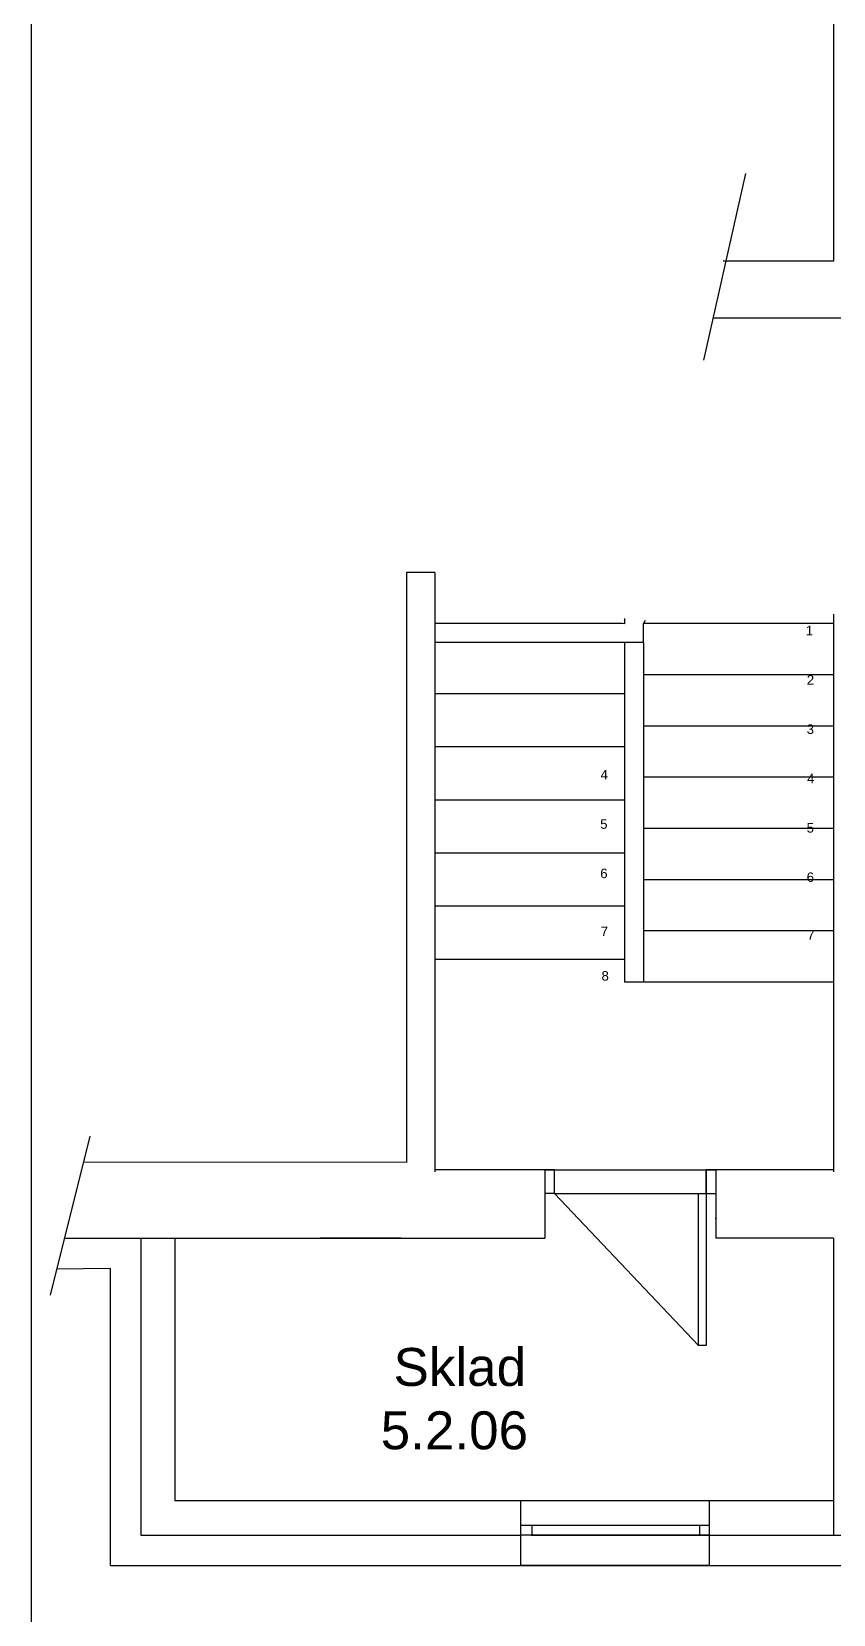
# Model space of a CAD drawing. Header units: millimetres. Extents: x 1480 to 86316, y 1484 to 27567.
# Drawn here: x 19739 to 23965, y 13874 to 22217 of the extents above; entities that cross this region are included whole.
import ezdxf

# ---------------------------------------------------------------- set-up
doc = ezdxf.new("R2010")
doc.units = ezdxf.units.MM
doc.layers.add('sládek zona', color=7, linetype='Continuous')
doc.styles.add('GENERATED_STYLE_1', font='arial.ttf')

msp = doc.modelspace()

# ---------------------------------------------------------------- linework, layer by layer
at = {"color": 3, "lineweight": 30}
msp.add_line((19739.4, 6908.8), (19739.4, 27567.5), dxfattribs=at)
at = {"color": 7, "lineweight": 30}
for p, q in [((23964.9, 25456.6), (23964.9, 21006.6)), ((23964.9, 21006.6), (23384.9, 21006.6)), ((24142.5, 20706.6), (23332.5, 20706.6)), ((21715.1, 19366.6), (21714.9, 16256.4)), ((21789.5, 19366.6), (21715.1, 19366.6)), ((21864.7, 19366.6), (21764.7, 19366.6)), ((21864.7, 19366.6), (21764.7, 19366.6)), ((21864.7, 19366.6), (21864.7, 18446.6)), ((22864.9, 19124), (22864.9, 19095.7)), ((22972.2, 19112.2), (22964.9, 19096.6)), ((23964.9, 19146.6), (23964.9, 16206.6)), ((22854.3, 19096.6), (21864.7, 19096.6)), ((22864.9, 19095.7), (21864.7, 19096.6)), ((22964.7, 18996.6), (22964.7, 19096.6)), ((22964.7, 18996.6), (21864.7, 18996.6)), ((22964.6, 18996.6), (21864.7, 18996.6)), ((21864.8, 18446.6), (21864.9, 16206.6)), ((21714.9, 16256.9), (20011.6, 16256.7)), ((22494.9, 16217), (21864.9, 16216.8)), ((22444.9, 16216.8), (22444.9, 15856.6)), ((22444.9, 16206.6), (22444.9, 15856.6)), ((22494.9, 16091.8), (22494.9, 16217)), ((23964.9, 16216.8), (23294.9, 16217)), ((23294.9, 16091.8), (23294.9, 16217)), ((23344.9, 16216.8), (23344.9, 15856.6)), ((22494.9, 16091.8), (22444.9, 16091.8)), ((23294.8, 16091.9), (23344.9, 16091.9)), ((23344.9, 15956.6), (23344.9, 15963.7)), ((19911.5, 15856.6), (22444.9, 15856.6)), ((20494.9, 15856.6), (20494.9, 14472.2)), ((23964.9, 15856.6), (23344.9, 15856.6)), ((23964.9, 15856.6), (23964.9, 14292.2)), ((20154.9, 15696.6), (19870.7, 15693.7)), ((20154.9, 14132.2), (20154.9, 15696.6)), ((22317, 14472.2), (20494.9, 14472.2)), ((22317, 14132.2), (22317, 14472.2)), ((23964.9, 14472.2), (23311.9, 14472.2)), ((23311.9, 14132.2), (23311.9, 14472.2)), ((20154.9, 14132.2), (22317, 14132.2)), ((23311.9, 14132.2), (25214.9, 14132.2))]:
    msp.add_line(p, q, dxfattribs=at)
at = {"color": 7}
for p, q in [((23282.6, 20485.1), (23504.1, 21469)), ((23964.9, 19096.6), (22964.7, 19096.6)), ((22864.9, 18996.6), (22864.9, 18446.6)), ((22964.6, 18996.6), (22964.6, 17206.6)), ((23964.9, 18826.6), (22964.7, 18826.6)), ((22864.9, 18726.6), (21864.9, 18726.6)), ((23964.9, 18556.6), (22964.7, 18556.6)), ((22864.9, 18446.6), (21864.9, 18446.6)), ((22864.9, 18446.6), (22864.9, 17206.6)), ((23964.9, 18286.6), (22964.7, 18286.6)), ((22864.9, 18166.6), (21864.9, 18166.6)), ((23964.9, 18016.6), (22964.7, 18016.6)), ((22864.9, 17886.6), (21864.9, 17886.6)), ((23964.9, 17746.6), (22964.7, 17746.6)), ((22864.9, 17606.6), (21864.9, 17606.6)), ((23964.9, 17476.6), (22964.7, 17476.6)), ((22864.9, 17326.6), (21864.9, 17326.6)), ((22964.9, 17206.6), (22864.9, 17206.6)), ((23964.9, 17206.6), (22964.7, 17206.6)), ((20046.2, 16395.2), (19836.4, 15556.7)), ((22444.9, 16216.8), (22494.9, 16216.8)), ((22494.9, 16217), (23294.9, 16217)), ((23294.9, 16217), (23294.9, 15867)), ((23294.9, 16217), (23344.9, 16216.8)), ((22444.8, 16091.8), (22444.9, 16091.8)), ((22494.9, 16091.8), (23254.9, 15291.8)), ((22494.9, 16091.8), (23294.9, 16091.8)), ((23254.9, 15291.8), (23254.9, 16091.8)), ((23294.8, 16091.9), (23294.8, 15291.9)), ((23294.8, 16091.8), (23294.8, 15291.8)), ((23294.9, 16091.8), (23294.9, 15291.8)), ((20314.9, 15856.6), (20314.9, 14292.2)), ((21687.8, 15856.6), (21259.3, 15856.6)), ((23294.8, 15291.9), (23254.9, 15291.8)), ((23311.9, 14472.2), (22317, 14472.2)), ((20314.9, 14292.2), (22317, 14292.2)), ((23311.9, 14342.2), (22317, 14342.2)), ((23311.9, 14292.2), (22317, 14292.2)), ((22372.6, 14292.2), (23947.6, 14292.2)), ((22375.8, 14342.2), (22375.8, 14292.2)), ((23261.9, 14292.2), (23261.9, 14342.2)), ((23311.9, 14292.2), (23964.9, 14292.2)), ((23639.9, 14292.2), (25214.9, 14292.2)), ((22044.6, 14132.2), (23947.6, 14132.2)), ((23311.9, 14132.2), (22317, 14132.2))]:
    msp.add_line(p, q, dxfattribs=at)

# ---------------------------------------------------------------- texts
at = {"color": 7, "style": 'GENERATED_STYLE_1'}
for s, p in [('1', (23819.5, 19034.8)), ('1', (23819.5, 19034.8)), ('2', (23825.1, 18774.8)), ('2', (23825.1, 18774.8)), ('3', (23824.2, 18514.8)), ('3', (23824.2, 18514.8)), ('4', (22737.9, 18274.9)), ('4', (22737.9, 18274.9)), ('4', (23826.2, 18254.9)), ('4', (23826.2, 18254.9)), ('5', (22735.9, 18014.9)), ('5', (22735.9, 18014.9)), ('5', (23824.2, 17994.9)), ('5', (23824.2, 17994.9)), ('6', (22736.2, 17754.8)), ('6', (22736.2, 17754.8)), ('6', (23824.5, 17734.8)), ('6', (23824.5, 17734.8)), ('7', (22738.9, 17449.6)), ('7', (23827.2, 17429.6)), ('8', (22743, 17214.7))]:
    msp.add_text(s, height=50, rotation=360, dxfattribs=at).set_placement(p)
at = {"layer": 'sládek zona', "color": 7, "style": 'GENERATED_STYLE_1'}
for s, p in [('Sklad', (21646.7, 15078.3)), ('5.2.06', (21579.2, 14744.2))]:
    msp.add_text(s, height=200, dxfattribs=at).set_placement(p)

doc.saveas('drawing.dxf')
